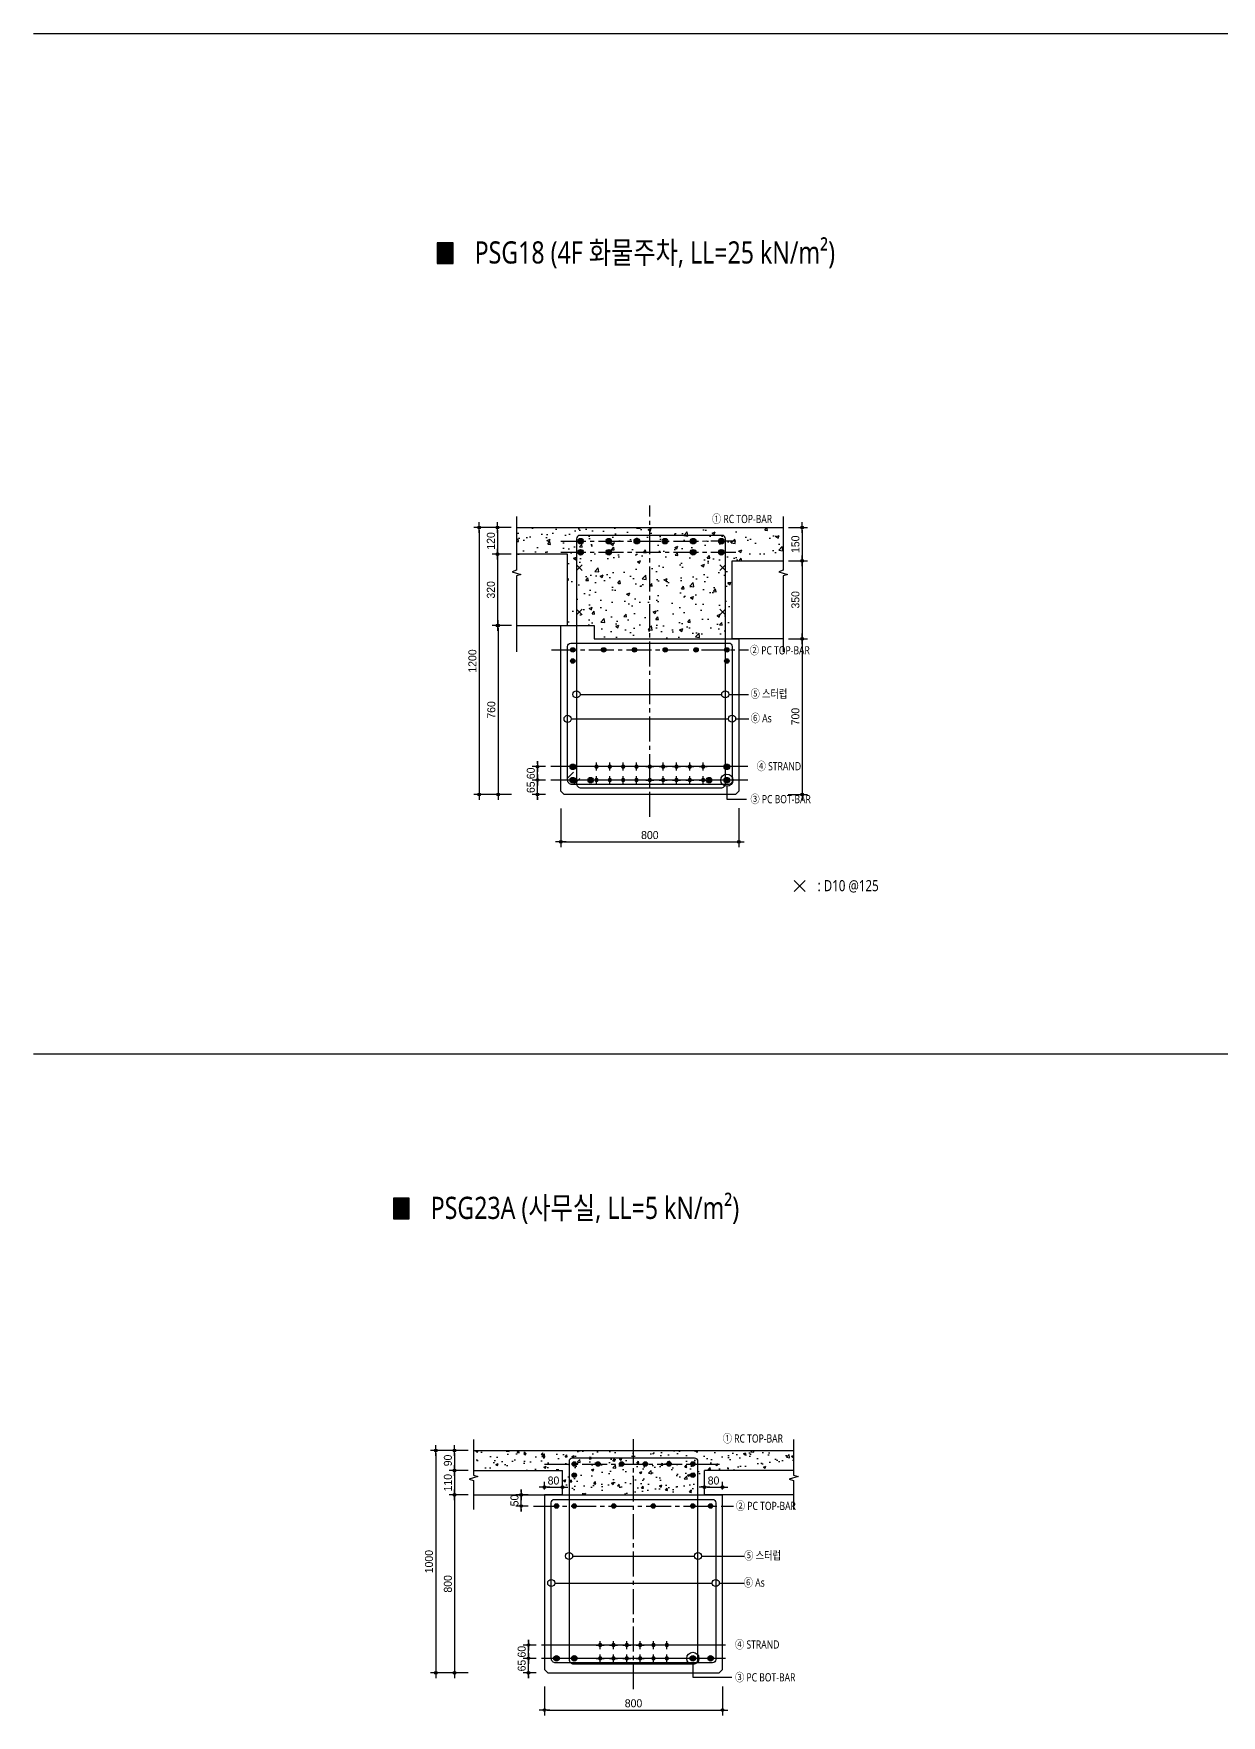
# Model space of a CAD drawing. Header units: millimetres. Extents: x 11948722 to 13111668, y -10771712 to -10232988.
# Drawn here: x 13100982 to 13106325, y -10448917 to -10441353 of the extents above; entities that cross this region are included whole.
import ezdxf
from ezdxf.enums import TextEntityAlignment as Align

# ---------------------------------------------------------------- set-up
doc = ezdxf.new("R2010")
doc.units = ezdxf.units.MM
doc.header["$LTSCALE"] = 150
doc.header["$MEASUREMENT"] = 0
for name, pattern in [('CEN', [6.2, 6, -0.1, 0, -0.1]), ('CENTER', [50.8, 31.75, -6.35, 6.35, -6.35]), ('CENTER2', [1.125, 0.75, -0.125, 0.125, -0.125]), ('HIDDEN', [2, 1, -1])]:
    doc.linetypes.add(name, pattern=pattern)
doc.layers.get('0').update_dxf_attribs({"linetype": 'CONTINUOUS'})
doc.layers.get('Defpoints').update_dxf_attribs({"color": 117, "linetype": 'CONTINUOUS'})
for name, color, linetype in [('0-BAR', 2, 'CONTINUOUS'), ('0-TXT', 7, 'CONTINUOUS'), ('BAR', 3, 'CONTINUOUS'), ('CENT', 1, 'CEN'), ('CON-C', 2, 'CONTINUOUS'), ('DIM', 7, 'CONTINUOUS'), ('ETC', 8, 'CONTINUOUS'), ('FIN', 5, 'CONTINUOUS'), ('H', 2, 'HIDDEN'), ('SIT', 7, 'CONTINUOUS'), ('STRAND', 7, 'CENTER2'), ('TEXT', 3, 'CONTINUOUS')]:
    doc.layers.add(name, color=color, linetype=linetype)
doc.styles.get("Standard").update_dxf_attribs({"font": 'NanumGothic.ttf'})
doc.styles.add('돋움', font='')
doc.styles.get('돋움').set_extended_font_data('Dotum')
doc.linetypes.add('ZIGZAG', pattern='A,0.0001,-0.2,[131,ltypeshp.shx,S=0.2,R=0,X=-0.2,Y=0],-0.4,[131,ltypeshp.shx,S=0.2,R=180,X=0.2,Y=0],-0.2', length=0.8001)
doc.dimstyles.new('S_10', dxfattribs={"dimscale": 10, "dimtxt": 3, "dimasz": 1, "dimexe": 2, "dimexo": 2, "dimgap": 1, "dimtad": 1, "dimdec": 0, "dimzin": 0, "dimdsep": 46, "dimtxsty": '돋움', "dimblk1": 'DD', "dimblk2": 'DD', "dimsah": 1, "dimcen": 2.5, "dimdle": 8, "dimclrd": 256, "dimclre": 256, "dimclrt": 3, "dimadec": 0, "dimazin": 0, "dimtfac": 1, "dimtdec": 0, "dimtix": 1, "dimtmove": 2, "dimatfit": 3, "dimldrblk": 'DD', "dimfxl": 1, "dimtolj": 1, "dimtzin": 0, "dimarcsym": 0})

# ---------------------------------------------------------------- blocks, each defined once
blk = doc.blocks.new('DD')
blk.add_line((-2, 0), (2, 0))
for radius in [0.5, 0.25]:
    blk.add_circle((0, 0), radius)
blk = doc.blocks.new('*D1502')
at = {"layer": 'Defpoints', "color": 0, "ltscale": 1200}
for p in [(13103248.6, -10444649.8), (13103308, -10444649.8), (13103308, -10444709.8)]:
    blk.add_point(p, dxfattribs=at)
at = {"layer": 'DIM', "lineweight": -2}
for p, q in [((13103248.6, -10444637.8), (13103248.6, -10444625.8)), ((13103284, -10444649.8), (13103224.6, -10444649.8)), ((13103284, -10444709.8), (13103224.6, -10444709.8)), ((13103248.6, -10444709.8), (13103248.6, -10444649.8)), ((13103248.6, -10444721.8), (13103248.6, -10444733.8))]:
    blk.add_line(p, q, dxfattribs=at)
at = {"layer": 'DIM', "lineweight": -2, "ltscale": 1200, "xscale": 12, "yscale": 12, "zscale": 12}
for p, rotation in [((13103248.6, -10444649.8), 270), ((13103248.6, -10444709.8), 90)]:
    blk.add_blockref('DD', p, dxfattribs=dict(at, rotation=rotation))
at = {"layer": 'DIM', "ltscale": 1200, "insert": (13103218.5, -10444679.8), "char_height": 36, "attachment_point": 5, "rotation": 90, "style": '돋움'}
blk.add_mtext('\\A1;60', dxfattribs=at)
blk = doc.blocks.new('*D1503')
at = {"layer": 'Defpoints', "color": 0, "ltscale": 1200}
for p in [(13103248.6, -10444709.8), (13103308, -10444709.8), (13103308, -10444774.8)]:
    blk.add_point(p, dxfattribs=at)
at = {"layer": 'DIM', "lineweight": -2}
for p, q in [((13103284, -10444709.8), (13103224.6, -10444709.8)), ((13103248.6, -10444697.8), (13103248.6, -10444685.8)), ((13103248.6, -10444774.8), (13103248.6, -10444709.8)), ((13103284, -10444774.8), (13103224.6, -10444774.8)), ((13103248.6, -10444786.8), (13103248.6, -10444798.8))]:
    blk.add_line(p, q, dxfattribs=at)
at = {"layer": 'DIM', "lineweight": -2, "ltscale": 1200, "xscale": 12, "yscale": 12, "zscale": 12}
for p, rotation in [((13103248.6, -10444709.8), 270), ((13103248.6, -10444774.8), 90)]:
    blk.add_blockref('DD', p, dxfattribs=dict(at, rotation=rotation))
at = {"layer": 'DIM', "ltscale": 1200, "insert": (13103218.5, -10444742.3), "char_height": 36, "attachment_point": 5, "rotation": 90, "style": '돋움'}
blk.add_mtext('\\A1;65', dxfattribs=at)
blk = doc.blocks.new('strand')
at = {"layer": 'STRAND'}
for p, q in [((-18, 0), (18, 0)), ((0, -18), (0, 18))]:
    blk.add_line(p, q, dxfattribs=at)
at = {"layer": 'STRAND', "const_width": 9.6}
blk.add_lwpolyline([(-4.8, 0, 1), (4.8, 0, 1)], format="xyb", close=True, dxfattribs=at)
blk = doc.blocks.new('*D1504')
at = {"layer": 'Defpoints', "color": 0, "ltscale": 1200}
for p in [(13103153.9, -10443694.5), (13103068.9, -10444014.5), (13103153.9, -10444014.5)]:
    blk.add_point(p, dxfattribs=at)
at = {"layer": 'DIM', "lineweight": -2}
for p, q in [((13103129.9, -10443694.5), (13103044.9, -10443694.5)), ((13103068.9, -10443706.5), (13103068.9, -10444002.5)), ((13103129.9, -10444014.5), (13103044.9, -10444014.5))]:
    blk.add_line(p, q, dxfattribs=at)
at = {"layer": 'DIM', "lineweight": -2, "ltscale": 1200, "xscale": 12, "yscale": 12, "zscale": 12}
for p, rotation in [((13103068.9, -10443694.5), 90), ((13103068.9, -10444014.5), 270)]:
    blk.add_blockref('DD', p, dxfattribs=dict(at, rotation=rotation))
at = {"layer": 'DIM', "ltscale": 1200, "insert": (13103038.9, -10443854.5), "char_height": 36, "attachment_point": 5, "rotation": 90, "style": '돋움'}
blk.add_mtext('\\A1;320', dxfattribs=at)
blk = doc.blocks.new('*D1505')
at = {"layer": 'Defpoints', "color": 0, "ltscale": 1200}
for p in [(13104353.9, -10443724.5), (13104353.9, -10444074.5), (13104438.9, -10444074.5)]:
    blk.add_point(p, dxfattribs=at)
at = {"layer": 'DIM', "lineweight": -2}
for p, q in [((13104377.9, -10443724.5), (13104462.9, -10443724.5)), ((13104438.9, -10443736.5), (13104438.9, -10444062.5)), ((13104377.9, -10444074.5), (13104462.9, -10444074.5))]:
    blk.add_line(p, q, dxfattribs=at)
at = {"layer": 'DIM', "lineweight": -2, "ltscale": 1200, "xscale": 12, "yscale": 12, "zscale": 12}
for p, rotation in [((13104438.9, -10443724.5), 90), ((13104438.9, -10444074.5), 270)]:
    blk.add_blockref('DD', p, dxfattribs=dict(at, rotation=rotation))
at = {"layer": 'DIM', "ltscale": 1200, "insert": (13104408.9, -10443899.5), "char_height": 36, "attachment_point": 5, "rotation": 90, "style": '돋움'}
blk.add_mtext('\\A1;350', dxfattribs=at)
blk = doc.blocks.new('*D1506')
at = {"layer": 'Defpoints', "color": 0, "ltscale": 1200}
for p in [(13104353.9, -10443574.5), (13104353.9, -10443724.5), (13104438.9, -10443724.5)]:
    blk.add_point(p, dxfattribs=at)
at = {"layer": 'DIM', "lineweight": -2}
for p, q in [((13104377.9, -10443574.5), (13104462.9, -10443574.5)), ((13104438.9, -10443586.5), (13104438.9, -10443712.5)), ((13104377.9, -10443724.5), (13104462.9, -10443724.5))]:
    blk.add_line(p, q, dxfattribs=at)
at = {"layer": 'DIM', "lineweight": -2, "ltscale": 1200, "xscale": 12, "yscale": 12, "zscale": 12}
for p, rotation in [((13104438.9, -10443574.5), 90), ((13104438.9, -10443724.5), 270)]:
    blk.add_blockref('DD', p, dxfattribs=dict(at, rotation=rotation))
at = {"layer": 'DIM', "ltscale": 1200, "insert": (13104408.9, -10443649.5), "char_height": 36, "attachment_point": 5, "rotation": 90, "style": '돋움'}
blk.add_mtext('\\A1;150', dxfattribs=at)
blk = doc.blocks.new('*D1507')
at = {"layer": 'Defpoints', "color": 0, "ltscale": 1200}
for p in [(13103153.9, -10443574.5), (13103068.9, -10443694.5), (13103153.9, -10443694.5)]:
    blk.add_point(p, dxfattribs=at)
at = {"layer": 'DIM', "lineweight": -2}
for p, q in [((13103129.9, -10443574.5), (13103044.9, -10443574.5)), ((13103068.9, -10443586.5), (13103068.9, -10443682.5)), ((13103129.9, -10443694.5), (13103044.9, -10443694.5))]:
    blk.add_line(p, q, dxfattribs=at)
at = {"layer": 'DIM', "lineweight": -2, "ltscale": 1200, "xscale": 12, "yscale": 12, "zscale": 12}
for p, rotation in [((13103068.9, -10443574.5), 90), ((13103068.9, -10443694.5), 270)]:
    blk.add_blockref('DD', p, dxfattribs=dict(at, rotation=rotation))
at = {"layer": 'DIM', "ltscale": 1200, "insert": (13103038.9, -10443634.5), "char_height": 36, "attachment_point": 5, "rotation": 90, "style": '돋움'}
blk.add_mtext('\\A1;120', dxfattribs=at)
blk = doc.blocks.new('*D1508')
at = {"layer": 'Defpoints', "color": 0, "ltscale": 1200}
for p in [(13103353.9, -10444813.4), (13104153.9, -10444812.6), (13104153.9, -10444987.8)]:
    blk.add_point(p, dxfattribs=at)
at = {"layer": 'DIM', "lineweight": -2}
for p, q in [((13103353.9, -10444837.4), (13103353.9, -10445011.8)), ((13104153.9, -10444836.6), (13104153.9, -10445011.8)), ((13103365.9, -10444987.8), (13104141.9, -10444987.8))]:
    blk.add_line(p, q, dxfattribs=at)
at = {"layer": 'DIM', "lineweight": -2, "ltscale": 1200, "xscale": 12, "yscale": 12, "zscale": 12, "rotation": 180}
blk.add_blockref('DD', (13103353.9, -10444987.8), dxfattribs=at)
at = {"layer": 'DIM', "lineweight": -2, "ltscale": 1200, "xscale": 12, "yscale": 12, "zscale": 12}
blk.add_blockref('DD', (13104153.9, -10444987.8), dxfattribs=at)
at = {"layer": 'DIM', "ltscale": 1200, "insert": (13103753.9, -10444957.7), "char_height": 36, "attachment_point": 5, "style": '돋움'}
blk.add_mtext('\\A1;800', dxfattribs=at)
blk = doc.blocks.new('*D1509')
at = {"layer": 'Defpoints', "color": 0, "ltscale": 1200}
for p in [(13103155.9, -10444014.5), (13103070.9, -10444774.8), (13103155.9, -10444774.8)]:
    blk.add_point(p, dxfattribs=at)
at = {"layer": 'DIM', "lineweight": -2}
for p, q in [((13103131.9, -10444014.5), (13103046.9, -10444014.5)), ((13103070.9, -10444026.5), (13103070.9, -10444762.8)), ((13103131.9, -10444774.8), (13103046.9, -10444774.8))]:
    blk.add_line(p, q, dxfattribs=at)
at = {"layer": 'DIM', "lineweight": -2, "ltscale": 1200, "xscale": 12, "yscale": 12, "zscale": 12}
for p, rotation in [((13103070.9, -10444014.5), 90), ((13103070.9, -10444774.8), 270)]:
    blk.add_blockref('DD', p, dxfattribs=dict(at, rotation=rotation))
at = {"layer": 'DIM', "ltscale": 1200, "insert": (13103040.9, -10444394.6), "char_height": 36, "attachment_point": 5, "rotation": 90, "style": '돋움'}
blk.add_mtext('\\A1;760', dxfattribs=at)
blk = doc.blocks.new('*D1510')
at = {"layer": 'Defpoints', "color": 0, "ltscale": 1200}
for p in [(13103070.9, -10443574.5), (13102985.9, -10444774.8), (13103070.9, -10444774.8)]:
    blk.add_point(p, dxfattribs=at)
at = {"layer": 'DIM', "lineweight": -2}
for p, q in [((13103046.9, -10443574.5), (13102961.9, -10443574.5)), ((13102985.9, -10443586.5), (13102985.9, -10444762.8)), ((13103046.9, -10444774.8), (13102961.9, -10444774.8))]:
    blk.add_line(p, q, dxfattribs=at)
at = {"layer": 'DIM', "lineweight": -2, "ltscale": 1200, "xscale": 12, "yscale": 12, "zscale": 12}
for p, rotation in [((13102985.9, -10443574.5), 90), ((13102985.9, -10444774.8), 270)]:
    blk.add_blockref('DD', p, dxfattribs=dict(at, rotation=rotation))
at = {"layer": 'DIM', "ltscale": 1200, "insert": (13102955.9, -10444174.6), "char_height": 36, "attachment_point": 5, "rotation": 90, "style": '돋움'}
blk.add_mtext('\\A1;1200', dxfattribs=at)
blk = doc.blocks.new('*D1511')
at = {"layer": 'Defpoints', "color": 0, "ltscale": 1200}
for p in [(13104353.9, -10444074.5), (13104351.9, -10444774.8), (13104438.9, -10444774.8)]:
    blk.add_point(p, dxfattribs=at)
at = {"layer": 'DIM', "lineweight": -2}
for p, q in [((13104377.9, -10444074.5), (13104462.9, -10444074.5)), ((13104438.9, -10444086.5), (13104438.9, -10444762.8)), ((13104375.9, -10444774.8), (13104462.9, -10444774.8))]:
    blk.add_line(p, q, dxfattribs=at)
at = {"layer": 'DIM', "lineweight": -2, "ltscale": 1200, "xscale": 12, "yscale": 12, "zscale": 12}
for p, rotation in [((13104438.9, -10444074.5), 90), ((13104438.9, -10444774.8), 270)]:
    blk.add_blockref('DD', p, dxfattribs=dict(at, rotation=rotation))
at = {"layer": 'DIM', "ltscale": 1200, "insert": (13104408.9, -10444424.6), "char_height": 36, "attachment_point": 5, "rotation": 90, "style": '돋움'}
blk.add_mtext('\\A1;700', dxfattribs=at)
blk = doc.blocks.new('*D1512')
at = {"layer": 'Defpoints', "color": 0, "ltscale": 1200}
for p in [(13103207.5, -10448600.3), (13103267, -10448600.3), (13103267, -10448660.3)]:
    blk.add_point(p, dxfattribs=at)
at = {"layer": 'DIM', "lineweight": -2}
for p, q in [((13103207.5, -10448588.3), (13103207.5, -10448576.3)), ((13103243, -10448600.3), (13103183.5, -10448600.3)), ((13103207.5, -10448660.3), (13103207.5, -10448600.3)), ((13103243, -10448660.3), (13103183.5, -10448660.3)), ((13103207.5, -10448672.3), (13103207.5, -10448684.3))]:
    blk.add_line(p, q, dxfattribs=at)
at = {"layer": 'DIM', "lineweight": -2, "ltscale": 1200, "xscale": 12, "yscale": 12, "zscale": 12}
for p, rotation in [((13103207.5, -10448600.3), 270), ((13103207.5, -10448660.3), 90)]:
    blk.add_blockref('DD', p, dxfattribs=dict(at, rotation=rotation))
at = {"layer": 'DIM', "ltscale": 1200, "insert": (13103177.5, -10448630.3), "char_height": 36, "attachment_point": 5, "rotation": 90, "style": '돋움'}
blk.add_mtext('\\A1;60', dxfattribs=at)
blk = doc.blocks.new('*D1513')
at = {"layer": 'Defpoints', "color": 0, "ltscale": 1200}
for p in [(13103207.5, -10448660.3), (13103267, -10448660.3), (13103267, -10448725.3)]:
    blk.add_point(p, dxfattribs=at)
at = {"layer": 'DIM', "lineweight": -2}
for p, q in [((13103207.5, -10448648.3), (13103207.5, -10448636.3)), ((13103243, -10448660.3), (13103183.5, -10448660.3)), ((13103243, -10448725.3), (13103183.5, -10448725.3)), ((13103207.5, -10448725.3), (13103207.5, -10448660.3)), ((13103207.5, -10448737.3), (13103207.5, -10448749.3))]:
    blk.add_line(p, q, dxfattribs=at)
at = {"layer": 'DIM', "lineweight": -2, "ltscale": 1200, "xscale": 12, "yscale": 12, "zscale": 12}
for p, rotation in [((13103207.5, -10448660.3), 270), ((13103207.5, -10448725.3), 90)]:
    blk.add_blockref('DD', p, dxfattribs=dict(at, rotation=rotation))
at = {"layer": 'DIM', "ltscale": 1200, "insert": (13103177.5, -10448692.8), "char_height": 36, "attachment_point": 5, "rotation": 90, "style": '돋움'}
blk.add_mtext('\\A1;65', dxfattribs=at)
blk = doc.blocks.new('*D1514')
at = {"layer": 'Defpoints', "color": 0, "ltscale": 1200}
for p in [(13103280.5, -10448762.7), (13104080.5, -10448762.7), (13104080.5, -10448892.8)]:
    blk.add_point(p, dxfattribs=at)
at = {"layer": 'DIM', "lineweight": -2}
for p, q in [((13103280.5, -10448786.7), (13103280.5, -10448916.8)), ((13104080.5, -10448786.7), (13104080.5, -10448916.8)), ((13103292.5, -10448892.8), (13104068.5, -10448892.8))]:
    blk.add_line(p, q, dxfattribs=at)
at = {"layer": 'DIM', "lineweight": -2, "ltscale": 1200, "xscale": 12, "yscale": 12, "zscale": 12, "rotation": 180}
blk.add_blockref('DD', (13103280.5, -10448892.8), dxfattribs=at)
at = {"layer": 'DIM', "lineweight": -2, "ltscale": 1200, "xscale": 12, "yscale": 12, "zscale": 12}
blk.add_blockref('DD', (13104080.5, -10448892.8), dxfattribs=at)
at = {"layer": 'DIM', "ltscale": 1200, "insert": (13103680.5, -10448862.7), "char_height": 36, "attachment_point": 5, "style": '돋움'}
blk.add_mtext('\\A1;800', dxfattribs=at)
blk = doc.blocks.new('*D1515')
at = {"layer": 'Defpoints', "color": 0, "ltscale": 1200}
for p in [(13102960.5, -10447725.3), (13102875.5, -10447815.3), (13102960.5, -10447815.3)]:
    blk.add_point(p, dxfattribs=at)
at = {"layer": 'DIM', "lineweight": -2}
for p, q in [((13102936.5, -10447725.3), (13102851.5, -10447725.3)), ((13102875.5, -10447737.3), (13102875.5, -10447803.3)), ((13102936.5, -10447815.3), (13102851.5, -10447815.3))]:
    blk.add_line(p, q, dxfattribs=at)
at = {"layer": 'DIM', "lineweight": -2, "ltscale": 1200, "xscale": 12, "yscale": 12, "zscale": 12}
for p, rotation in [((13102875.5, -10447725.3), 90), ((13102875.5, -10447815.3), 270)]:
    blk.add_blockref('DD', p, dxfattribs=dict(at, rotation=rotation))
at = {"layer": 'DIM', "ltscale": 1200, "insert": (13102845.5, -10447770.3), "char_height": 36, "attachment_point": 5, "rotation": 90, "style": '돋움'}
blk.add_mtext('\\A1;90', dxfattribs=at)
blk = doc.blocks.new('*D1516')
at = {"layer": 'Defpoints', "color": 0, "ltscale": 1200}
for p in [(13102960.5, -10447925.3), (13102875.5, -10448725.3), (13102960.5, -10448725.3)]:
    blk.add_point(p, dxfattribs=at)
at = {"layer": 'DIM', "lineweight": -2}
for p, q in [((13102936.5, -10447925.3), (13102851.5, -10447925.3)), ((13102875.5, -10447937.3), (13102875.5, -10448713.3)), ((13102936.5, -10448725.3), (13102851.5, -10448725.3))]:
    blk.add_line(p, q, dxfattribs=at)
at = {"layer": 'DIM', "lineweight": -2, "ltscale": 1200, "xscale": 12, "yscale": 12, "zscale": 12}
for p, rotation in [((13102875.5, -10447925.3), 90), ((13102875.5, -10448725.3), 270)]:
    blk.add_blockref('DD', p, dxfattribs=dict(at, rotation=rotation))
at = {"layer": 'DIM', "ltscale": 1200, "insert": (13102845.5, -10448325.3), "char_height": 36, "attachment_point": 5, "rotation": 90, "style": '돋움'}
blk.add_mtext('\\A1;800', dxfattribs=at)
blk = doc.blocks.new('*D1517')
at = {"layer": 'Defpoints', "color": 0, "ltscale": 1200}
for p in [(13102875.5, -10447725.3), (13102790.5, -10448725.3), (13102875.5, -10448725.3)]:
    blk.add_point(p, dxfattribs=at)
at = {"layer": 'DIM', "lineweight": -2}
for p, q in [((13102851.5, -10447725.3), (13102766.5, -10447725.3)), ((13102790.5, -10447737.3), (13102790.5, -10448713.3)), ((13102851.5, -10448725.3), (13102766.5, -10448725.3))]:
    blk.add_line(p, q, dxfattribs=at)
at = {"layer": 'DIM', "lineweight": -2, "ltscale": 1200, "xscale": 12, "yscale": 12, "zscale": 12}
for p, rotation in [((13102790.5, -10447725.3), 90), ((13102790.5, -10448725.3), 270)]:
    blk.add_blockref('DD', p, dxfattribs=dict(at, rotation=rotation))
at = {"layer": 'DIM', "ltscale": 1200, "insert": (13102760.5, -10448225.3), "char_height": 36, "attachment_point": 5, "rotation": 90, "style": '돋움'}
blk.add_mtext('\\A1;1000', dxfattribs=at)
blk = doc.blocks.new('*D1518')
at = {"layer": 'Defpoints', "color": 0, "ltscale": 1200}
for p in [(13102960.5, -10447815.3), (13102875.5, -10447925.3), (13102960.5, -10447925.3)]:
    blk.add_point(p, dxfattribs=at)
at = {"layer": 'DIM', "lineweight": -2}
for p, q in [((13102936.5, -10447815.3), (13102851.5, -10447815.3)), ((13102875.5, -10447827.3), (13102875.5, -10447913.3)), ((13102936.5, -10447925.3), (13102851.5, -10447925.3))]:
    blk.add_line(p, q, dxfattribs=at)
at = {"layer": 'DIM', "lineweight": -2, "ltscale": 1200, "xscale": 12, "yscale": 12, "zscale": 12}
for p, rotation in [((13102875.5, -10447815.3), 90), ((13102875.5, -10447925.3), 270)]:
    blk.add_blockref('DD', p, dxfattribs=dict(at, rotation=rotation))
at = {"layer": 'DIM', "ltscale": 1200, "insert": (13102845.5, -10447870.3), "char_height": 36, "attachment_point": 5, "rotation": 90, "style": '돋움'}
blk.add_mtext('\\A1;110', dxfattribs=at)
blk = doc.blocks.new('*D1519')
at = {"layer": 'Defpoints', "color": 0, "ltscale": 1200}
for p in [(13103175.2, -10447925.3), (13103230.5, -10447925.3), (13103230.5, -10447975.3)]:
    blk.add_point(p, dxfattribs=at)
at = {"layer": 'DIM', "lineweight": -2}
for p, q in [((13103206.5, -10447925.3), (13103151.2, -10447925.3)), ((13103206.5, -10447975.3), (13103151.2, -10447975.3)), ((13103175.2, -10447913.3), (13103175.2, -10447901.3)), ((13103175.2, -10447975.3), (13103175.2, -10447925.3)), ((13103175.2, -10447987.3), (13103175.2, -10447999.3))]:
    blk.add_line(p, q, dxfattribs=at)
at = {"layer": 'DIM', "lineweight": -2, "ltscale": 1200, "xscale": 12, "yscale": 12, "zscale": 12}
for p, rotation in [((13103175.2, -10447925.3), 270), ((13103175.2, -10447975.3), 90)]:
    blk.add_blockref('DD', p, dxfattribs=dict(at, rotation=rotation))
at = {"layer": 'DIM', "ltscale": 1200, "insert": (13103145.1, -10447950.3), "char_height": 36, "attachment_point": 5, "rotation": 90, "style": '돋움'}
blk.add_mtext('\\A1;50', dxfattribs=at)
blk = doc.blocks.new('*D1520')
at = {"layer": 'Defpoints', "color": 0, "ltscale": 1200}
for p in [(13103360.5, -10447890.8), (13103280.5, -10447925.3), (13103360.5, -10447925.3)]:
    blk.add_point(p, dxfattribs=at)
at = {"layer": 'DIM', "lineweight": -2}
for p, q in [((13103280.5, -10447901.3), (13103280.5, -10447866.8)), ((13103292.5, -10447890.8), (13103348.5, -10447890.8)), ((13103360.5, -10447901.3), (13103360.5, -10447866.8))]:
    blk.add_line(p, q, dxfattribs=at)
at = {"layer": 'DIM', "lineweight": -2, "ltscale": 1200, "xscale": 12, "yscale": 12, "zscale": 12, "rotation": 180}
blk.add_blockref('DD', (13103280.5, -10447890.8), dxfattribs=at)
at = {"layer": 'DIM', "lineweight": -2, "ltscale": 1200, "xscale": 12, "yscale": 12, "zscale": 12}
blk.add_blockref('DD', (13103360.5, -10447890.8), dxfattribs=at)
at = {"layer": 'DIM', "ltscale": 1200, "insert": (13103320.5, -10447860.8), "char_height": 36, "attachment_point": 5, "style": '돋움'}
blk.add_mtext('\\A1;80', dxfattribs=at)
blk = doc.blocks.new('*D1521')
at = {"layer": 'Defpoints', "color": 0, "ltscale": 1200}
for p in [(13104080.5, -10447890.8), (13104000.5, -10447925.3), (13104080.5, -10447925.3)]:
    blk.add_point(p, dxfattribs=at)
at = {"layer": 'DIM', "lineweight": -2}
for p, q in [((13104000.5, -10447901.3), (13104000.5, -10447866.8)), ((13104012.5, -10447890.8), (13104068.5, -10447890.8)), ((13104080.5, -10447901.3), (13104080.5, -10447866.8))]:
    blk.add_line(p, q, dxfattribs=at)
at = {"layer": 'DIM', "lineweight": -2, "ltscale": 1200, "xscale": 12, "yscale": 12, "zscale": 12, "rotation": 180}
blk.add_blockref('DD', (13104000.5, -10447890.8), dxfattribs=at)
at = {"layer": 'DIM', "lineweight": -2, "ltscale": 1200, "xscale": 12, "yscale": 12, "zscale": 12}
blk.add_blockref('DD', (13104080.5, -10447890.8), dxfattribs=at)
at = {"layer": 'DIM', "ltscale": 1200, "insert": (13104040.5, -10447860.8), "char_height": 36, "attachment_point": 5, "style": '돋움'}
blk.add_mtext('\\A1;80', dxfattribs=at)

msp = doc.modelspace()

# ---------------------------------------------------------------- hatches: boundary and pattern name
for points in [[(13102869.2, -10442386.2), (13102869.2, -10442293.5), (13102797.9, -10442293.5), (13102797.9, -10442386.2)], [(13102671.5, -10446683.3), (13102671.5, -10446590.6), (13102600.2, -10446590.6), (13102600.2, -10446683.3)]]:
    msp.add_hatch(color=256).paths.add_polyline_path(points)
at = {"layer": 'BAR'}
h = msp.add_hatch(color=256, dxfattribs=at)
h.dxf.hatch_style = 1
h.paths.add_polyline_path([(13103455.1, -10443635.5, 1), (13103430.1, -10443635.5, 1)])
h = msp.add_hatch(color=256, dxfattribs=at)
h.dxf.hatch_style = 1
h.paths.add_polyline_path([(13103581.6, -10443635.5, 1), (13103556.6, -10443635.5, 1)])
h = msp.add_hatch(color=256, dxfattribs=at)
h.dxf.hatch_style = 1
h.paths.add_polyline_path([(13103708.1, -10443635.5, 1), (13103683.1, -10443635.5, 1)])
h = msp.add_hatch(color=256, dxfattribs=at)
h.dxf.hatch_style = 1
h.paths.add_polyline_path([(13103834.6, -10443635.5, 1), (13103809.6, -10443635.5, 1)])
h = msp.add_hatch(color=256, dxfattribs=at)
h.dxf.hatch_style = 1
h.paths.add_polyline_path([(13103961.2, -10443635.5, 1), (13103936.2, -10443635.5, 1)])
h = msp.add_hatch(color=256, dxfattribs=at)
h.dxf.hatch_style = 1
h.paths.add_polyline_path([(13104062.7, -10443635.5, -1), (13104087.7, -10443635.5, -1)])
h = msp.add_hatch(color=256, dxfattribs=at)
h.dxf.hatch_style = 1
h.paths.add_polyline_path([(13103455.1, -10443685.5, 1), (13103430.1, -10443685.5, 1)])
h = msp.add_hatch(color=256, dxfattribs=at)
h.dxf.hatch_style = 1
h.paths.add_polyline_path([(13103581.6, -10443685.5, 1), (13103556.6, -10443685.5, 1)])
h = msp.add_hatch(color=256, dxfattribs=at)
h.dxf.hatch_style = 1
h.paths.add_polyline_path([(13103961.2, -10443685.5, 1), (13103936.2, -10443685.5, 1)])
h = msp.add_hatch(color=256, dxfattribs=at)
h.dxf.hatch_style = 1
h.paths.add_polyline_path([(13104062.7, -10443685.5, -1), (13104087.7, -10443685.5, -1)])
h = msp.add_hatch(color=256, dxfattribs=at)
h.dxf.hatch_style = 1
h.paths.add_polyline_path([(13103417.3, -10444124.6, 1), (13103397.3, -10444124.6, 1)])
h = msp.add_hatch(color=256, dxfattribs=at)
h.dxf.hatch_style = 1
h.paths.add_polyline_path([(13103556, -10444124.6, 1), (13103536, -10444124.6, 1)])
h = msp.add_hatch(color=256, dxfattribs=at)
h.dxf.hatch_style = 1
h.paths.add_polyline_path([(13103694.6, -10444124.6, 1), (13103674.6, -10444124.6, 1)])
h = msp.add_hatch(color=256, dxfattribs=at)
h.dxf.hatch_style = 1
h.paths.add_polyline_path([(13103833.2, -10444124.6, 1), (13103813.2, -10444124.6, 1)])
h = msp.add_hatch(color=256, dxfattribs=at)
h.dxf.hatch_style = 1
h.paths.add_polyline_path([(13103971.8, -10444124.6, 1), (13103951.8, -10444124.6, 1)])
h = msp.add_hatch(color=256, dxfattribs=at)
h.dxf.hatch_style = 1
h.paths.add_polyline_path([(13104090.5, -10444124.6, -1), (13104110.5, -10444124.6, -1)])
h = msp.add_hatch(color=256, dxfattribs=at)
h.dxf.hatch_style = 1
h.paths.add_polyline_path([(13104110.5, -10444124.6, 1), (13104090.5, -10444124.6, 1)])
h = msp.add_hatch(color=256, dxfattribs=at)
h.dxf.hatch_style = 1
h.paths.add_polyline_path([(13103417.3, -10444174.6, 1), (13103397.3, -10444174.6, 1)])
h = msp.add_hatch(color=256, dxfattribs=at)
h.dxf.hatch_style = 1
h.paths.add_polyline_path([(13104090.5, -10444174.6, -1), (13104110.5, -10444174.6, -1)])
h = msp.add_hatch(color=256, dxfattribs=at)
h.dxf.hatch_style = 1
h.paths.add_polyline_path([(13104110.5, -10444174.6, 1), (13104090.5, -10444174.6, 1)])
h = msp.add_hatch(color=256, dxfattribs=at)
h.dxf.hatch_style = 1
h.paths.add_polyline_path([(13103419.8, -10444650.5, 1), (13103394.8, -10444650.5, 1)])
h = msp.add_hatch(color=256, dxfattribs=at)
h.dxf.hatch_style = 1
h.paths.add_polyline_path([(13104088, -10444650.5, -1), (13104113, -10444650.5, -1)])
h = msp.add_hatch(color=256, dxfattribs=at)
h.dxf.hatch_style = 1
h.paths.add_polyline_path([(13103419.8, -10444710.5, 1), (13103394.8, -10444710.5, 1)])
h = msp.add_hatch(color=256, dxfattribs=at)
h.dxf.hatch_style = 1
h.paths.add_polyline_path([(13103499.8, -10444710.5, 1), (13103474.8, -10444710.5, 1)])
h = msp.add_hatch(color=256, dxfattribs=at)
h.dxf.hatch_style = 1
h.paths.add_polyline_path([(13104008, -10444710.5, -1), (13104033, -10444710.5, -1)])
h = msp.add_hatch(color=256, dxfattribs=at)
h.dxf.hatch_style = 1
h.paths.add_polyline_path([(13104088, -10444710.5, -1), (13104113, -10444710.5, -1)])
h = msp.add_hatch(color=256, dxfattribs=at)
h.dxf.hatch_style = 1
h.paths.add_polyline_path([(13103423.9, -10447786.3, 1), (13103403.9, -10447786.3, 1)])
h = msp.add_hatch(color=256, dxfattribs=at)
h.dxf.hatch_style = 1
h.paths.add_polyline_path([(13103530.5, -10447786.3, 1), (13103510.5, -10447786.3, 1)])
h = msp.add_hatch(color=256, dxfattribs=at)
h.dxf.hatch_style = 1
h.paths.add_polyline_path([(13103637.1, -10447786.3, 1), (13103617.1, -10447786.3, 1)])
h = msp.add_hatch(color=256, dxfattribs=at)
h.dxf.hatch_style = 1
h.paths.add_polyline_path([(13103743.7, -10447786.3, 1), (13103723.7, -10447786.3, 1)])
h = msp.add_hatch(color=256, dxfattribs=at)
h.dxf.hatch_style = 1
h.paths.add_polyline_path([(13103850.3, -10447786.3, 1), (13103830.3, -10447786.3, 1)])
h = msp.add_hatch(color=256, dxfattribs=at)
h.dxf.hatch_style = 1
h.paths.add_polyline_path([(13103956.9, -10447786.3, 1), (13103936.9, -10447786.3, 1)])
h = msp.add_hatch(color=256, dxfattribs=at)
h.dxf.hatch_style = 1
h.paths.add_polyline_path([(13103937.1, -10447786.3, -1), (13103957.1, -10447786.3, -1)])
h = msp.add_hatch(color=256, dxfattribs=at)
h.dxf.hatch_style = 1
h.paths.add_polyline_path([(13103423.9, -10447836.3, 1), (13103403.9, -10447836.3, 1)])
h = msp.add_hatch(color=256, dxfattribs=at)
h.dxf.hatch_style = 1
h.paths.add_polyline_path([(13103956.9, -10447836.3, 1), (13103936.9, -10447836.3, 1)])
h = msp.add_hatch(color=256, dxfattribs=at)
h.dxf.hatch_style = 1
h.paths.add_polyline_path([(13103937.1, -10447836.3, -1), (13103957.1, -10447836.3, -1)])
h = msp.add_hatch(color=256, dxfattribs=at)
h.dxf.hatch_style = 1
h.paths.add_polyline_path([(13103343.9, -10447975.3, 1), (13103323.9, -10447975.3, 1)])
h = msp.add_hatch(color=256, dxfattribs=at)
h.dxf.hatch_style = 1
h.paths.add_polyline_path([(13103423.9, -10447975.3, 1), (13103403.9, -10447975.3, 1)])
h = msp.add_hatch(color=256, dxfattribs=at)
h.dxf.hatch_style = 1
h.paths.add_polyline_path([(13103601.6, -10447975.3, 1), (13103581.6, -10447975.3, 1)])
h = msp.add_hatch(color=256, dxfattribs=at)
h.dxf.hatch_style = 1
h.paths.add_polyline_path([(13103779.3, -10447975.3, 1), (13103759.3, -10447975.3, 1)])
h = msp.add_hatch(color=256, dxfattribs=at)
h.dxf.hatch_style = 1
h.paths.add_polyline_path([(13103937.1, -10447975.3, -1), (13103957.1, -10447975.3, -1)])
h = msp.add_hatch(color=256, dxfattribs=at)
h.dxf.hatch_style = 1
h.paths.add_polyline_path([(13103957.1, -10447975.3, 1), (13103937.1, -10447975.3, 1)])
h = msp.add_hatch(color=256, dxfattribs=at)
h.dxf.hatch_style = 1
h.paths.add_polyline_path([(13104017.1, -10447975.3, -1), (13104037.1, -10447975.3, -1)])
h = msp.add_hatch(color=256, dxfattribs=at)
h.dxf.hatch_style = 1
h.paths.add_polyline_path([(13103346.4, -10448660.3, 1), (13103321.4, -10448660.3, 1)])
h = msp.add_hatch(color=256, dxfattribs=at)
h.dxf.hatch_style = 1
h.paths.add_polyline_path([(13103426.4, -10448660.3, 1), (13103401.4, -10448660.3, 1)])
h = msp.add_hatch(color=256, dxfattribs=at)
h.dxf.hatch_style = 1
h.paths.add_polyline_path([(13103934.6, -10448660.3, -1), (13103959.6, -10448660.3, -1)])
h = msp.add_hatch(color=256, dxfattribs=at)
h.dxf.hatch_style = 1
h.paths.add_polyline_path([(13104014.6, -10448660.3, -1), (13104039.6, -10448660.3, -1)])
at = {"layer": 'H'}
h = msp.add_hatch(dxfattribs=at)
h.set_pattern_fill('AR-CONC', color=256, scale=20, style=0)
h.set_pattern_definition([(50, (13582371.93, -10127969.29), (143.452037, -12.550427), [15, -165]), (355, (13582371.93, -10127969.29), (-27.750267, 150.438427), [12, -132]), (100.451444, (13582383.88, -10127970.33), (115.70177, 137.887998), [12.74804, -140.228422]), (46.1842, (13582371.93, -10127929.29), (213.448266, -33.103856), [22.5, -247.5]), (96.635635, (13582389.71, -10127932.05), (186.93239, 194.82372), [19.12207, -210.34275]), (351.184164, (13582371.93, -10127929.29), (186.93239, 194.82372), [18, -198]), (21, (13582391.93, -10127939.29), (119.38141, -80.523778), [15, -165]), (326, (13582391.93, -10127939.29), (48.663066, 145.03001), [12, -132]), (71.451445, (13582401.87, -10127946), (168.044475, 64.50623), [12.748038, -140.228422]), (37.5, (13582371.925, -10127969.29), (2.431971, 66.5787708), [0, -130.4, 0, -134, 0, -132.5]), (7.5, (13582371.925, -10127969.29), (52.6139075, 78.882342), [0, -76.4, 0, -127.4, 0, -50.5]), (327.5, (13582327.325, -10127969.29), (106.764487, -4.5109743), [0, -50, 0, -156, 0, -207]), (317.5, (13582307.325, -10127969.29), (116.637234, 20.020996), [0, -65, 0, -103.6, 0, -147])])
h.paths.add_polyline_path([(13104123.9, -10443724.5), (13104353.9, -10443724.5), (13104353.9, -10443574.5), (13103153.9, -10443574.5), (13103153.9, -10443694.5), (13103383.9, -10443694.5), (13103383.9, -10444014.5), (13103503.9, -10444014.5), (13103503.9, -10444074.5), (13104123.9, -10444074.5)])
h = msp.add_hatch(dxfattribs=at)
h.set_pattern_fill('AR-CONC', color=256, scale=15, style=0)
h.set_pattern_definition([(50, (13814949.04, -10126586.965), (107.589027, -9.41282), [11.25, -123.75]), (355, (13814949.04, -10126586.97), (-20.8127, 112.82882), [9, -99]), (100.451444, (13814958.01, -10126587.75), (86.776327, 103.415999), [9.561029, -105.171317]), (46.1842, (13814949.04, -10126556.97), (160.0862, -24.827892), [16.875, -185.625]), (96.635635, (13814962.38, -10126559.03), (140.199292, 146.11779), [14.34155, -157.757064]), (351.184164, (13814949.04, -10126556.97), (140.19929, 146.11779), [13.5, -148.5]), (21, (13814964.04, -10126564.465), (89.536058, -60.392834), [11.25, -123.75]), (326, (13814964.04, -10126564.47), (36.4973, 108.772507), [9, -99]), (71.451445, (13814971.51, -10126569.5), (126.033357, 48.379673), [9.561029, -105.171317]), (37.5, (13814949.044, -10126586.965), (1.8239783, 49.934078), [0, -97.8, 0, -100.5, 0, -99.375]), (7.5, (13814949.044, -10126586.965), (39.4604306, 59.1617568), [0, -57.3, 0, -95.55, 0, -37.875]), (327.5, (13814915.594, -10126586.965), (80.0733654, -3.3832308), [0, -37.5, 0, -117, 0, -155.25]), (317.5, (13814900.594, -10126586.965), (87.4779254, 15.0157473), [0, -48.75, 0, -77.7, 0, -110.25])])
h.paths.add_polyline_path([(13104400.5, -10447725.3), (13102960.5, -10447725.3), (13102960.5, -10447815.3), (13103360.5, -10447815.3), (13103360.5, -10447925.3), (13104000.5, -10447925.3), (13104000.5, -10447815.3), (13104400.5, -10447815.3)])

# ---------------------------------------------------------------- linework, layer by layer
for points in [[(13102869.2, -10442386.2), (13102869.2, -10442293.5), (13102797.9, -10442293.5), (13102797.9, -10442386.2)], [(13102671.5, -10446683.3), (13102671.5, -10446590.6), (13102600.2, -10446590.6), (13102600.2, -10446683.3)]]:
    msp.add_lwpolyline(points, close=True)
at = {"elevation": 0}
for points in [[(13103153.9, -10443524.5), (13103153.9, -10443766.7), (13103133.9, -10443773), (13103173.9, -10443785.5), (13103153.9, -10443791.7), (13103153.9, -10444132.8)], [(13104353.9, -10443524.5), (13104353.9, -10443766.7), (13104333.9, -10443773), (13104373.9, -10443785.5), (13104353.9, -10443791.7), (13104353.9, -10444132.8)], [(13102960.5, -10447675.3), (13102960.5, -10447836), (13102980.5, -10447842.3), (13102940.5, -10447854.8), (13102960.5, -10447861), (13102960.5, -10447990.9)], [(13104400.5, -10447675.3), (13104400.5, -10447836), (13104420.5, -10447842.3), (13104380.5, -10447854.8), (13104400.5, -10447861), (13104400.5, -10447990.9)]]:
    msp.add_lwpolyline(points, dxfattribs=at)
at = {"layer": '0-BAR'}
for p, q in [((13103448.9, -10443767.1, 0), (13103423.9, -10443742.1, 0)), ((13103448.9, -10443742.1, 0), (13103423.9, -10443767.1, 0)), ((13104093.9, -10443767.1, 0), (13104068.9, -10443742.1, 0)), ((13104093.9, -10443742.1, 0), (13104068.9, -10443767.1, 0)), ((13103448.9, -10443967.1, 0), (13103423.9, -10443942.1, 0)), ((13103448.9, -10443942.1, 0), (13103423.9, -10443967.1, 0)), ((13104093.9, -10443967.1, 0), (13104068.9, -10443942.1, 0)), ((13104093.9, -10443942.1, 0), (13104068.9, -10443967.1, 0)), ((13104403.2, -10445211.4, 0), (13104453.2, -10445161.4, 0)), ((13104403.2, -10445161.4, 0), (13104453.2, -10445211.4, 0))]:
    msp.add_line(p, q, dxfattribs=at)
at = {"layer": 'BAR', "color": 4, "linetype": 'Continuous'}
for p, q in [((13103411.1, -10444674.7, 0), (13103383.9, -10444701.9, 0)), ((13103438.9, -10444702.6, 0), (13103411, -10444730.5, 0))]:
    msp.add_line(p, q, dxfattribs=at)
at = {"layer": 'BAR', "color": 4, "linetype": 'Continuous', "elevation": 0}
for points in [[(13103443.9, -10444744.8), (13104073.9, -10444744.8, 0.414214), (13104093.9, -10444724.8), (13104093.9, -10443624.5, 0.414214), (13104078.9, -10443609.5), (13103438.9, -10443609.5, 0.414214), (13103423.9, -10443624.5), (13103423.9, -10444724.8, 0.414214), (13103443.9, -10444744.8)], [(13103410.5, -10448685.3), (13103950.5, -10448685.3, 0.414214), (13103970.5, -10448665.3), (13103970.5, -10447775.3, 0.414214), (13103955.5, -10447760.3), (13103405.5, -10447760.3, 0.414214), (13103390.5, -10447775.3), (13103390.5, -10448665.3, 0.414214), (13103410.5, -10448685.3)]]:
    msp.add_lwpolyline(points, format="xyb", dxfattribs=at)
for points in [[(13104123.9, -10444714.8, -0.414214), (13104108.9, -10444729.8), (13103403.9, -10444730.5, -0.414214), (13103383.9, -10444710.5), (13103383.9, -10444109.6, -0.414214), (13103398.9, -10444094.6), (13104108.9, -10444093.8, -0.414214), (13104123.9, -10444108.8)], [(13104050.5, -10448665.3, -0.414214), (13104035.5, -10448680.3), (13103330.5, -10448680.3, -0.414214), (13103310.5, -10448660.3), (13103310.5, -10447960.3, -0.414214), (13103325.5, -10447945.3), (13104035.5, -10447945.3, -0.414214), (13104050.5, -10447960.3)]]:
    msp.add_lwpolyline(points, format="xyb", close=True, dxfattribs=at)
at = {"layer": 'BAR'}
for centre, radius in [((13103442.6, -10443635.5, 0), 12.5), ((13103569.1, -10443635.5, 0), 12.5), ((13103695.6, -10443635.5, 0), 12.5), ((13103822.1, -10443635.5, 0), 12.5), ((13103948.7, -10443635.5, 0), 12.5), ((13104075.2, -10443635.5, 0), 12.5), ((13103442.6, -10443685.5, 0), 12.5), ((13103569.1, -10443685.5, 0), 12.5), ((13103948.7, -10443685.5, 0), 12.5), ((13104075.2, -10443685.5, 0), 12.5), ((13103407.3, -10444124.6), 10), ((13103546, -10444124.6), 10), ((13103684.6, -10444124.6), 10), ((13103823.2, -10444124.6), 10), ((13103961.8, -10444124.6), 10), ((13104100.5, -10444124.6), 10), ((13104100.5, -10444124.6), 10), ((13103407.3, -10444174.6), 10), ((13104100.5, -10444174.6), 10), ((13104100.5, -10444174.6), 10), ((13103407.3, -10444650.5, 0), 12.5), ((13104100.5, -10444650.5, 0), 12.5), ((13103407.3, -10444710.5, 0), 12.5), ((13103487.3, -10444710.5, 0), 12.5), ((13104020.5, -10444710.5, 0), 12.5), ((13104100.5, -10444710.5, 0), 12.5), ((13103413.9, -10447786.3, 0), 10), ((13103520.5, -10447786.3, 0), 10), ((13103627.1, -10447786.3, 0), 10), ((13103733.7, -10447786.3, 0), 10), ((13103840.3, -10447786.3, 0), 10), ((13103946.9, -10447786.3, 0), 10), ((13103947.1, -10447786.3, 0), 10), ((13103413.9, -10447836.3, 0), 10), ((13103946.9, -10447836.3, 0), 10), ((13103947.1, -10447836.3, 0), 10), ((13103333.9, -10447975.3), 10), ((13103413.9, -10447975.3), 10), ((13103591.6, -10447975.3), 10), ((13103769.3, -10447975.3), 10), ((13103947.1, -10447975.3), 10), ((13103947.1, -10447975.3), 10), ((13104027.1, -10447975.3), 10), ((13103333.9, -10448660.3, 0), 12.5), ((13103413.9, -10448660.3, 0), 12.5), ((13103947.1, -10448660.3, 0), 12.5), ((13104027.1, -10448660.3, 0), 12.5)]:
    msp.add_circle(centre, radius, dxfattribs=at)
at = {"layer": 'CENT', "linetype": 'CENTER2'}
for p, q in [((13103753.9, -10444874.8, 0), (13103753.9, -10443474.5, 0)), ((13103353.9, -10443635.5, 0), (13104149.1, -10443634.7, 0)), ((13103353.9, -10443685.5, 0), (13104149.1, -10443684.7, 0)), ((13103310.9, -10444124.6, 0), (13104197.2, -10444124.6)), ((13103680.5, -10448799, 0), (13103680.5, -10447671.6, 0)), ((13103280.5, -10447786.3, 0), (13104075.7, -10447786.3, 0)), ((13103230.5, -10447975.3), (13104130.5, -10447975.3))]:
    msp.add_line(p, q, dxfattribs=at)
at = {"layer": 'CON-C', "ltscale": 1200}
for p, q in [((13100981.9, -10441352.9), (13111668.1, -10441352.9)), ((13100981.9, -10445941.8), (13111668.1, -10445941.8))]:
    msp.add_line(p, q, dxfattribs=at)
at = {"layer": 'ETC', "linetype": 'ZIGZAG', "ltscale": 20}
msp.add_line((13103360.5, -10447925.3, 0), (13104080.5, -10447925.3, 0), dxfattribs=at)
at = {"layer": 'ETC', "elevation": 0}
for points in [[(13103368.9, -10444775.2), (13103353.9, -10444760.2), (13103353.9, -10444014.5), (13103503.9, -10444014.5), (13103503.9, -10444074.5), (13104153.9, -10444074.5), (13104153.9, -10444760.2), (13104138.9, -10444775.2)], [(13104139.3, -10444774.8), (13103753.9, -10444774.8), (13103368.5, -10444774.8)], [(13103360.5, -10447925.3), (13103280.5, -10447925.3), (13103280.5, -10448710.3), (13103295.5, -10448725.3), (13104065.5, -10448725.3), (13104080.5, -10448710.3), (13104080.5, -10447925.3), (13104000.5, -10447925.3)]]:
    msp.add_lwpolyline(points, dxfattribs=at)
at = {"layer": 'FIN', "color": 1, "linetype": 'CENTER', "ltscale": 0.3}
for p, q in [((13104194.1, -10444649.8, 0), (13103308, -10444649.8, 0)), ((13104194.1, -10444709.8, 0), (13103308, -10444709.8, 0)), ((13104094, -10448600.3, 0), (13103267, -10448600.3, 0)), ((13104094, -10448660.3, 0), (13103267, -10448660.3, 0))]:
    msp.add_line(p, q, dxfattribs=at)
at = {"layer": 'SIT', "linetype": 'Continuous'}
for p, q in [((13103153.9, -10443574.5, 0), (13104353.9, -10443574.5, 0)), ((13102960.5, -10447725.3, 0), (13104400.5, -10447725.3, 0)), ((13103360.5, -10447925.3, 0), (13103360.5, -10447815.3, 0)), ((13104000.5, -10447925.3, 0), (13104000.5, -10447815.3, 0))]:
    msp.add_line(p, q, dxfattribs=at)
at = {"layer": 'SIT', "linetype": 'Continuous', "elevation": 0}
for points in [[(13103153.9, -10444014.5), (13103383.9, -10444014.5), (13103383.9, -10443694.5), (13103153.9, -10443694.5)], [(13104353.9, -10444074.5), (13104123.9, -10444074.5), (13104123.9, -10443724.5), (13104353.9, -10443724.5)], [(13102960.5, -10447815.3), (13103360.5, -10447815.3)], [(13104400.5, -10447815.3), (13104000.5, -10447815.3)], [(13102960.5, -10447925.3), (13103360.5, -10447925.3)], [(13104400.5, -10447925.3), (13104000.5, -10447925.3)]]:
    msp.add_lwpolyline(points, dxfattribs=at)
at = {"layer": 'TEXT'}
for p, q in [((13103439.9, -10444324.5, 0), (13104077.1, -10444324.5, 0)), ((13104109.1, -10444324.5, 0), (13104198.2, -10444324.5, 0)), ((13103399.9, -10444434.8, 0), (13104107.9, -10444434, 0)), ((13104139.9, -10444434, 0), (13104199, -10444434, 0)), ((13103406.5, -10448200, 0), (13103954.5, -10448200, 0)), ((13103986.5, -10448200, 0), (13104178.4, -10448200, 0)), ((13103326.5, -10448321.6, 0), (13104034.5, -10448321.6, 0)), ((13104066.5, -10448321.6, 0), (13104178.4, -10448321.6, 0))]:
    msp.add_line(p, q, dxfattribs=at)
at = {"layer": 'TEXT', "elevation": 0}
for points in [[(13104100.4, -10444738), (13104100.4, -10444795.7), (13104189.4, -10444795.7)], [(13103947.1, -10448687.7), (13103947.1, -10448745.4), (13104122.8, -10448745.4)]]:
    msp.add_lwpolyline(points, dxfattribs=at)
at = {"layer": 'TEXT'}
for centre, radius in [((13103423.9, -10444324.5, 0), 16), ((13104093.1, -10444324.5, 0), 16), ((13103383.9, -10444434.8, 0), 16), ((13104123.9, -10444434, 0), 16), ((13104100.5, -10444710.5, 0), 27.5), ((13103390.5, -10448200, 0), 16), ((13103970.5, -10448200, 0), 16), ((13103310.5, -10448321.6, 0), 16), ((13104050.5, -10448321.6, 0), 16), ((13103947.1, -10448660.3, 0), 27.5)]:
    msp.add_circle(centre, radius, dxfattribs=at)

# ---------------------------------------------------------------- block references
at = {"layer": 'STRAND', "xscale": -1}
for p in [(13103513.9, -10444649.8, 0), (13103573.9, -10444649.8, 0), (13103633.9, -10444649.8, 0), (13103693.9, -10444649.8, 0), (13103513.9, -10444709.8, 0), (13103573.9, -10444709.8, 0), (13103633.9, -10444709.8, 0), (13103693.9, -10444709.8, 0), (13103770.5, -10448600.3, 0), (13103770.5, -10448660.3, 0), (13103830.5, -10448600.3, 0), (13103830.5, -10448660.3, 0)]:
    msp.add_blockref('strand', p, dxfattribs=at)
at = {"layer": 'STRAND'}
for p in [(13103753.9, -10444649.8, 0), (13103813.9, -10444649.8, 0), (13103873.9, -10444649.8, 0), (13103933.9, -10444649.8, 0), (13103993.9, -10444649.8, 0), (13103753.9, -10444709.8, 0), (13103813.9, -10444709.8, 0), (13103873.9, -10444709.8, 0), (13103933.9, -10444709.8, 0), (13103993.9, -10444709.8, 0), (13103530.5, -10448600.3, 0), (13103530.5, -10448660.3, 0), (13103590.5, -10448600.3, 0), (13103590.5, -10448660.3, 0), (13103650.5, -10448600.3, 0), (13103650.5, -10448660.3, 0), (13103710.5, -10448600.3, 0), (13103710.5, -10448660.3, 0)]:
    msp.add_blockref('strand', p, dxfattribs=at)

# ---------------------------------------------------------------- texts
at = {"width": 0.8}
for s, p in [('PSG18 (4F 화물주차, LL=25 kN/m²)', (13102965.8, -10442337)), ('PSG23A (사무실, LL=5 kN/m²)', (13102768.1, -10446634.1))]:
    msp.add_text(s, height=99.792, dxfattribs=at).set_placement(p, align=Align.MIDDLE_LEFT)
at = {"layer": '0-TXT', "ltscale": 0.8, "width": 0.8}
for s, p in [('① RC TOP-BAR', (13104033.4, -10443517.2, 0)), ('② PC TOP-BAR', (13104203.7, -10444108.1, 0)), ('⑤ 스터럽', (13104207, -10444303.8, 0)), ('⑥ As', (13104207.8, -10444413.4, 0)), ('④ STRAND', (13104234.5, -10444629.2, 0)), ('③ PC BOT-BAR', (13104206.5, -10444777.4, 0)), ('① RC TOP-BAR', (13104082, -10447652.8, 0)), ('② PC TOP-BAR', (13104141, -10447956.2)), ('⑤ 스터럽', (13104178.4, -10448179.4)), ('⑥ As', (13104176.3, -10448300.9, 0)), ('④ STRAND', (13104137, -10448579.6)), ('③ PC BOT-BAR', (13104137, -10448727.2))]:
    msp.add_text(s, height=36.96, dxfattribs=at).set_placement(p, align=Align.TOP_LEFT)
msp.add_text(': D10 @125', height=50, dxfattribs=at).set_placement((13104646.1, -10445185, 0), align=Align.MIDDLE_CENTER)

# ---------------------------------------------------------------- dimensions: what is measured, and where the dimension line sits
at = {"layer": 'DIM'}
for base, p1, p2, angle, picture, middle in [((13102985.9, -10444774.8, 0), (13103070.9, -10443574.5, 0), (13103070.9, -10444774.8, 0), 90, '*D1510', (13102955.9, -10444174.6, 0)), ((13103068.9, -10443694.5, 0), (13103153.9, -10443574.5, 0), (13103153.9, -10443694.5, 0), 90, '*D1507', (13103038.9, -10443634.5, 0)), ((13104438.9, -10443724.5, 0), (13104353.9, -10443574.5, 0), (13104353.9, -10443724.5, 0), 90, '*D1506', (13104408.9, -10443649.5, 0)), ((13103068.9, -10444014.5, 0), (13103153.9, -10443694.5, 0), (13103153.9, -10444014.5, 0), 90, '*D1504', (13103038.9, -10443854.5, 0)), ((13104438.9, -10444074.5, 0), (13104353.9, -10443724.5, 0), (13104353.9, -10444074.5, 0), 90, '*D1505', (13104408.9, -10443899.5, 0)), ((13103070.9, -10444774.8, 0), (13103155.9, -10444014.5, 0), (13103155.9, -10444774.8, 0), 90, '*D1509', (13103040.9, -10444394.6, 0)), ((13104438.9, -10444774.8, 0), (13104353.9, -10444074.5, 0), (13104351.9, -10444774.8, 0), 90, '*D1511', (13104408.9, -10444424.6, 0)), ((13103248.6, -10444649.8, 0), (13103308, -10444709.8, 0), (13103308, -10444649.8, 0), 90, '*D1502', (13103218.5, -10444679.8, 0)), ((13103248.6, -10444709.8, 0), (13103308, -10444774.8, 0), (13103308, -10444709.8, 0), 90, '*D1503', (13103218.5, -10444742.3, 0)), ((13104153.9, -10444987.8, 0), (13103353.9, -10444813.4, 0), (13104153.9, -10444812.6, 0), 180, '*D1508', (13103753.9, -10444957.7, 0)), ((13102790.5, -10448725.3, 0), (13102875.5, -10447725.3, 0), (13102875.5, -10448725.3, 0), 90, '*D1517', (13102760.5, -10448225.3, 0)), ((13102875.5, -10447815.3, 0), (13102960.5, -10447725.3, 0), (13102960.5, -10447815.3, 0), 90, '*D1515', (13102845.5, -10447770.3, 0)), ((13102875.5, -10447925.3, 0), (13102960.5, -10447815.3, 0), (13102960.5, -10447925.3, 0), 90, '*D1518', (13102845.5, -10447870.3, 0)), ((13103360.5, -10447890.8, 0), (13103280.5, -10447925.3, 0), (13103360.5, -10447925.3, 0), 180, '*D1520', (13103320.5, -10447860.8, 0)), ((13104080.5, -10447890.8, 0), (13104000.5, -10447925.3, 0), (13104080.5, -10447925.3, 0), 180, '*D1521', (13104040.5, -10447860.8, 0)), ((13102875.5, -10448725.3, 0), (13102960.5, -10447925.3, 0), (13102960.5, -10448725.3, 0), 90, '*D1516', (13102845.5, -10448325.3, 0)), ((13103175.2, -10447925.3), (13103230.5, -10447975.3), (13103230.5, -10447925.3), 270, '*D1519', (13103145.1, -10447950.3)), ((13103207.5, -10448600.3, 0), (13103267, -10448660.3, 0), (13103267, -10448600.3, 0), 90, '*D1512', (13103177.5, -10448630.3, 0)), ((13103207.5, -10448660.3, 0), (13103267, -10448725.3, 0), (13103267, -10448660.3, 0), 90, '*D1513', (13103177.5, -10448692.8, 0)), ((13104080.5, -10448892.8, 0), (13103280.5, -10448762.7, 0), (13104080.5, -10448762.7, 0), 180, '*D1514', (13103680.5, -10448862.7, 0))]:
    dim = msp.add_linear_dim(base=base, p1=p1, p2=p2, angle=angle, dimstyle='S_10', override={"dimscale": 12, "dimclrt": 256}, dxfattribs=at)
    dim.commit()
    dim.dimension.update_dxf_attribs({"geometry": picture, "text_midpoint": middle})

doc.saveas('drawing.dxf')
